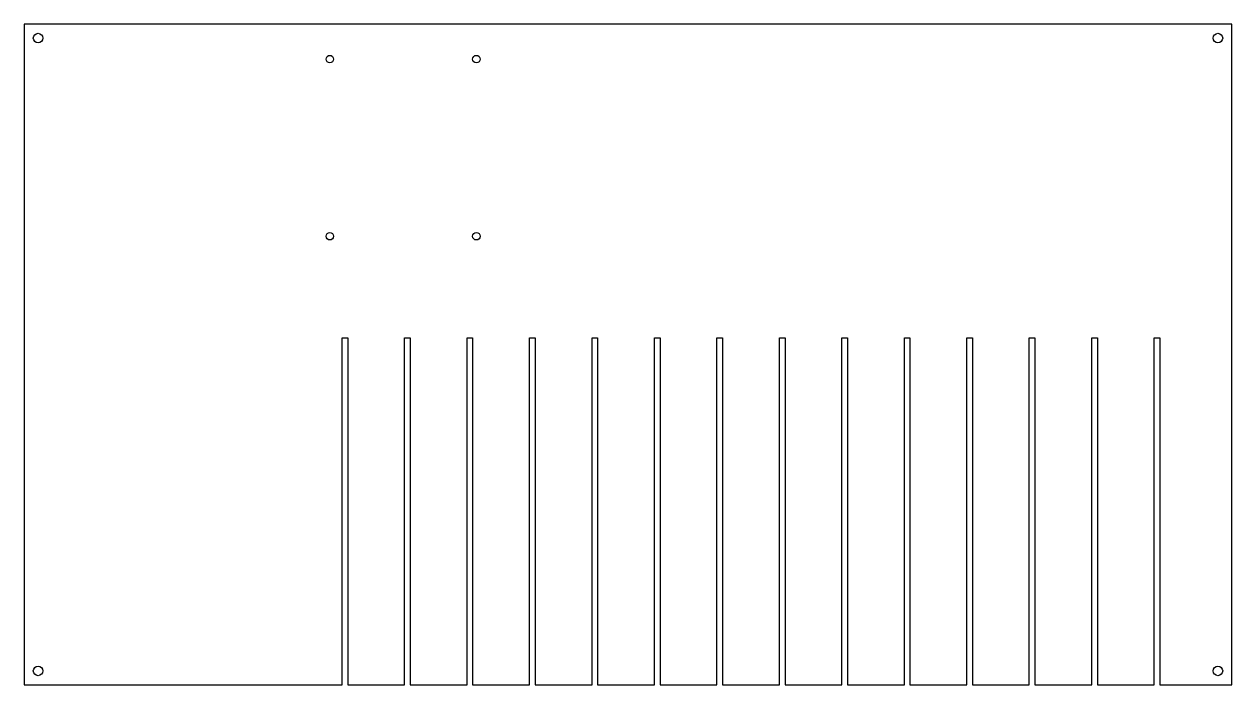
# Model space of a CAD drawing. Header units: metres. Extents: x 0 to 435, y 0 to 238.
import ezdxf

# ---------------------------------------------------------------- set-up
doc = ezdxf.new("R2010")
doc.units = ezdxf.units.M

msp = doc.modelspace()

# ---------------------------------------------------------------- linework, layer by layer
for points in [[(0, 0), (114.55, 0), (114.55, 125), (116.55, 125), (116.55, 0), (137.05, 0), (137.05, 125), (139.05, 125), (139.05, 0), (159.55, 0), (159.55, 125), (161.55, 125), (161.55, 0), (182.05, 0), (182.05, 125), (184.05, 125), (184.05, 0), (204.55, 0), (204.55, 125), (206.55, 125), (206.55, 0), (227.05, 0), (227.05, 125), (229.05, 125), (229.05, 0), (249.55, 0), (249.55, 125), (251.55, 125), (251.55, 0), (272.05, 0), (272.05, 125), (274.05, 125), (274.05, 0), (294.55, 0), (294.55, 125), (296.55, 125), (296.55, 0), (317.05, 0), (317.05, 125), (319.05, 125), (319.05, 0), (339.55, 0), (339.55, 125), (341.55, 125), (341.55, 0), (362.05, 0), (362.05, 125), (364.05, 125), (364.05, 0), (384.55, 0), (384.55, 125), (386.55, 125), (386.55, 0), (407.05, 0), (407.05, 125), (409.05, 125), (409.05, 0), (435, 0), (435, 238), (0, 238), (0, 0)], [(6.7, 233), (6.57, 232.35), (6.2, 231.8), (5.65, 231.43), (5, 231.3), (4.35, 231.43), (3.8, 231.8), (3.43, 232.35), (3.3, 233), (3.43, 233.65), (3.8, 234.2), (4.35, 234.57), (5, 234.7), (5.65, 234.57), (6.2, 234.2), (6.57, 233.65), (6.7, 233)], [(431.7, 233), (431.57, 232.35), (431.2, 231.8), (430.65, 231.43), (430, 231.3), (429.35, 231.43), (428.8, 231.8), (428.43, 232.35), (428.3, 233), (428.43, 233.65), (428.8, 234.2), (429.35, 234.57), (430, 234.7), (430.65, 234.57), (431.2, 234.2), (431.57, 233.65), (431.7, 233)], [(111.45, 225.4), (111.35, 224.88), (111.05, 224.45), (110.62, 224.15), (110.1, 224.05), (109.58, 224.15), (109.15, 224.45), (108.85, 224.88), (108.75, 225.4), (108.85, 225.92), (109.15, 226.35), (109.58, 226.65), (110.1, 226.75), (110.62, 226.65), (111.05, 226.35), (111.35, 225.92), (111.45, 225.4)], [(164.25, 225.4), (164.15, 224.88), (163.85, 224.45), (163.42, 224.15), (162.9, 224.05), (162.38, 224.15), (161.95, 224.45), (161.65, 224.88), (161.55, 225.4), (161.65, 225.92), (161.95, 226.35), (162.38, 226.65), (162.9, 226.75), (163.42, 226.65), (163.85, 226.35), (164.15, 225.92), (164.25, 225.4)], [(111.45, 161.6), (111.35, 161.08), (111.05, 160.65), (110.62, 160.35), (110.1, 160.25), (109.58, 160.35), (109.15, 160.65), (108.85, 161.08), (108.75, 161.6), (108.85, 162.12), (109.15, 162.55), (109.58, 162.85), (110.1, 162.95), (110.62, 162.85), (111.05, 162.55), (111.35, 162.12), (111.45, 161.6)], [(164.25, 161.6), (164.15, 161.08), (163.85, 160.65), (163.42, 160.35), (162.9, 160.25), (162.38, 160.35), (161.95, 160.65), (161.65, 161.08), (161.55, 161.6), (161.65, 162.12), (161.95, 162.55), (162.38, 162.85), (162.9, 162.95), (163.42, 162.85), (163.85, 162.55), (164.15, 162.12), (164.25, 161.6)], [(6.7, 5), (6.57, 4.35), (6.2, 3.8), (5.65, 3.43), (5, 3.3), (4.35, 3.43), (3.8, 3.8), (3.43, 4.35), (3.3, 5), (3.43, 5.65), (3.8, 6.2), (4.35, 6.57), (5, 6.7), (5.65, 6.57), (6.2, 6.2), (6.57, 5.65), (6.7, 5)], [(431.7, 5), (431.57, 4.35), (431.2, 3.8), (430.65, 3.43), (430, 3.3), (429.35, 3.43), (428.8, 3.8), (428.43, 4.35), (428.3, 5), (428.43, 5.65), (428.8, 6.2), (429.35, 6.57), (430, 6.7), (430.65, 6.57), (431.2, 6.2), (431.57, 5.65), (431.7, 5)]]:
    msp.add_lwpolyline(points, close=True)

doc.saveas('drawing.dxf')
